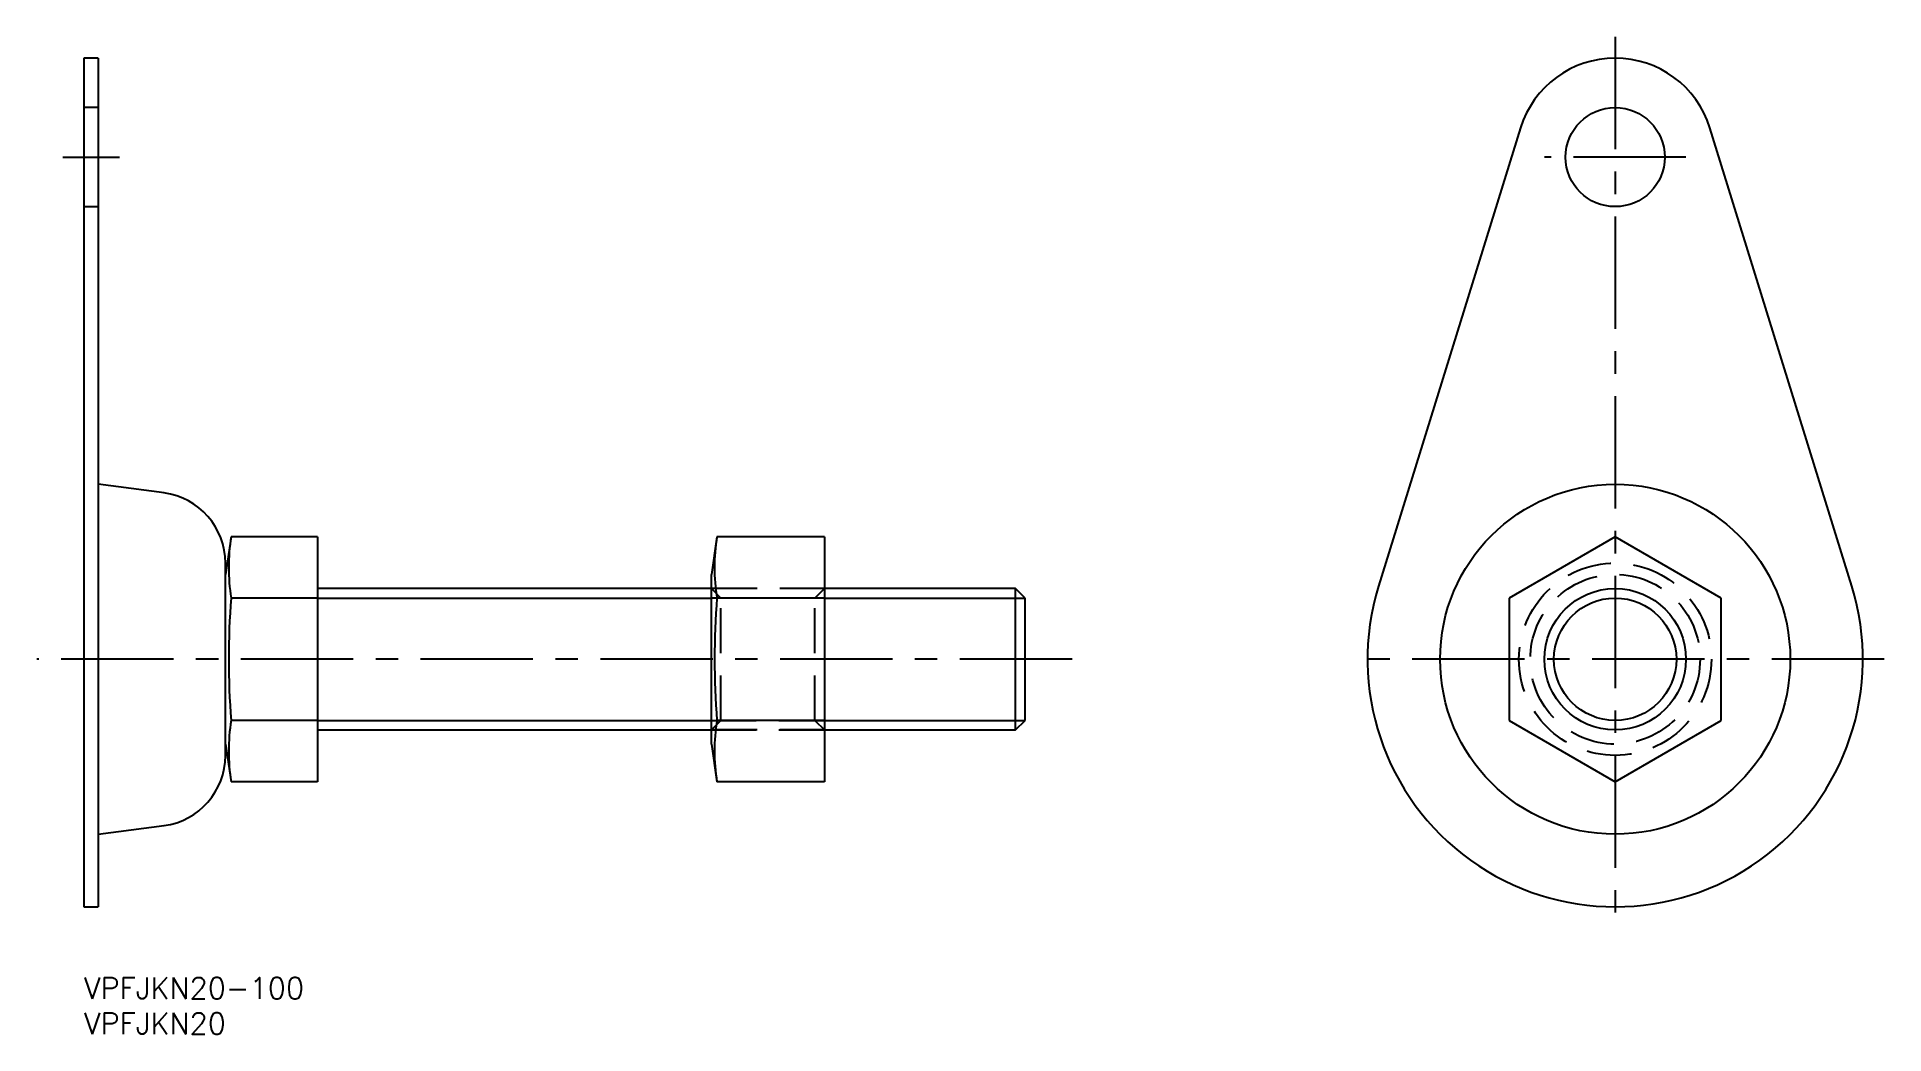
# Model space of a CAD drawing. Extents: x -7 to 254, y -8 to 133.
import ezdxf

# ---------------------------------------------------------------- set-up
doc = ezdxf.new("R2010")
doc.units = 0
doc.header["$LTSCALE"] = 0.5
doc.linetypes.add('CENTER', pattern=[50.8, 31.75, -6.35, 6.35, -6.35])
doc.linetypes.add('DASHED', pattern=[19.05, 12.7, -6.35])
for name, color, linetype in [('MSM_CENTER', 1, 'CENTER'), ('MSM_CONTINUOUS', 7, 'CONTINUOUS'), ('MSM_DASHED', 4, 'DASHED'), ('MSM_NARROW', 5, 'CONTINUOUS'), ('MSM_PART_NUMBER', 7, 'CONTINUOUS')]:
    doc.layers.add(name, color=color, linetype=linetype)
doc.styles.get("Standard").update_dxf_attribs({"font": 'txt.shx', "height": 3, "bigfont": 'bigfont.shx'})

msp = doc.modelspace()

# ---------------------------------------------------------------- linework, layer by layer
at = {"layer": 'MSM_CENTER'}
for p, q in [((216.4, 133), (216.4, 7)), ((-3, 116), (5, 116)), ((226.4, 116), (206.4, 116)), ((139.65, 45), (-6.65, 45)), ((254.4, 45), (178.4, 45))]:
    msp.add_line(p, q, dxfattribs=at)
at = {"layer": 'MSM_CONTINUOUS'}
for p, q in [((2, 130), (0, 130)), ((0, 130), (0, 10)), ((2, 130), (2, 10)), ((203.03, 120.14), (182.97, 55.35)), ((249.83, 55.35), (229.77, 120.14)), ((11.31, 68.51), (2, 69.74)), ((20.79, 62.32), (20, 57)), ((33, 62.32), (20.79, 62.32)), ((33, 62.32), (33, 27.68)), ((89.45, 62.32), (88.67, 57)), ((104.67, 62.32), (89.45, 62.32)), ((104.67, 62.32), (104.67, 27.68)), ((216.4, 62.32), (201.4, 53.66)), ((231.4, 53.66), (216.4, 62.32)), ((20, 31.4), (20, 58.6)), ((88.67, 55), (33, 55)), ((88.67, 33), (88.67, 57)), ((131.65, 55), (104.67, 55)), ((133, 53.65), (131.65, 55)), ((131.65, 35), (131.65, 55)), ((33, 53.66), (20.79, 53.66)), ((104.67, 53.66), (89.45, 53.66)), ((133, 36.35), (133, 53.65)), ((201.4, 53.66), (201.4, 36.34)), ((231.4, 36.34), (231.4, 53.66)), ((33, 36.34), (20.79, 36.34)), ((33, 35), (88.67, 35)), ((104.67, 36.34), (89.45, 36.34)), ((104.67, 35), (131.65, 35)), ((131.65, 35), (133, 36.35)), ((201.4, 36.34), (216.4, 27.68)), ((216.4, 27.68), (231.4, 36.34)), ((20, 33), (20.79, 27.68)), ((88.67, 33), (89.45, 27.68)), ((33, 27.68), (20.79, 27.68)), ((104.67, 27.68), (89.45, 27.68)), ((2, 20.26), (11.31, 21.49)), ((0, 10), (2, 10))]:
    msp.add_line(p, q, dxfattribs=at)
for centre, radius in [((216.4, 116), 7), ((216.4, 45), 24.74), ((216.4, 45), 10)]:
    msp.add_circle(centre, radius, dxfattribs=at)
for centre, radius, start, end in [((216.4, 116), 14, 17.204, 162.796), ((10, 58.6), 10, 0, 82.5), ((47.89, 57.99), 27.44, 170.9214, 189.0786), ((116.55, 57.99), 27.44, 170.9214, 189.0786), ((216.4, 45), 35, 162.796, 17.204), ((134.42, 45), 113.97, 175.6419, 184.3581), ((203.09, 45), 113.97, 175.6419, 184.3581), ((47.89, 32.01), 27.44, 170.9214, 189.0786), ((116.55, 32.01), 27.44, 170.9214, 189.0786), ((10, 31.4), 10, 277.5, 0)]:
    msp.add_arc(centre, radius, start, end, dxfattribs=at)
at = {"layer": 'MSM_DASHED'}
for p, q in [((2, 123), (0, 123)), ((0, 109), (2, 109)), ((104.67, 55), (88.67, 55)), ((90.02, 53.65), (88.67, 55)), ((104.67, 55), (88.67, 55)), ((104.67, 55), (103.31, 53.65)), ((104.67, 53.65), (88.67, 53.65)), ((90.02, 36.35), (90.02, 53.65)), ((103.31, 36.35), (103.31, 53.65)), ((88.67, 36.35), (104.67, 36.35)), ((88.67, 35), (90.02, 36.35)), ((88.67, 35), (104.67, 35)), ((104.67, 35), (88.67, 35)), ((103.31, 36.35), (104.67, 35))]:
    msp.add_line(p, q, dxfattribs=at)
for radius in [13.6, 12]:
    msp.add_circle((216.4, 45), radius, dxfattribs=at)
at = {"layer": 'MSM_NARROW'}
for p, q in [((33, 53.65), (88.67, 53.65)), ((104.67, 53.65), (133, 53.65)), ((33, 36.35), (88.67, 36.35)), ((104.67, 36.35), (133, 36.35))]:
    msp.add_line(p, q, dxfattribs=at)
msp.add_circle((216.4, 45), 8.65, dxfattribs=at)

# ---------------------------------------------------------------- texts
at = {"layer": 'MSM_PART_NUMBER'}
for s, p in [('VPFJKN20-100', (0, -3)), ('VPFJKN20', (0, -8))]:
    msp.add_text(s, height=3, dxfattribs=at).set_placement(p)

doc.saveas('drawing.dxf')
